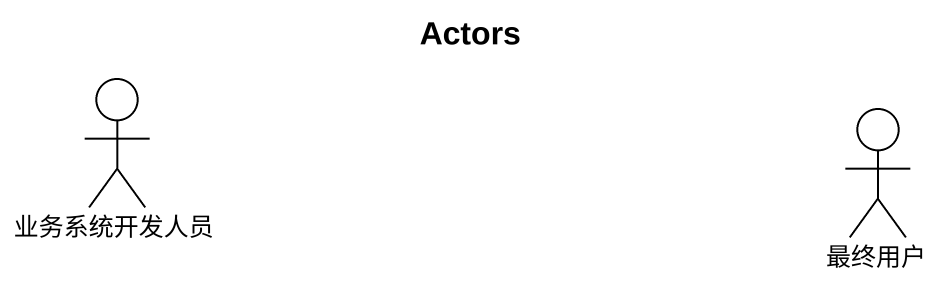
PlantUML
@startuml
title Actors
actor 业务系统开发人员
actor 最终用户
@enduml
